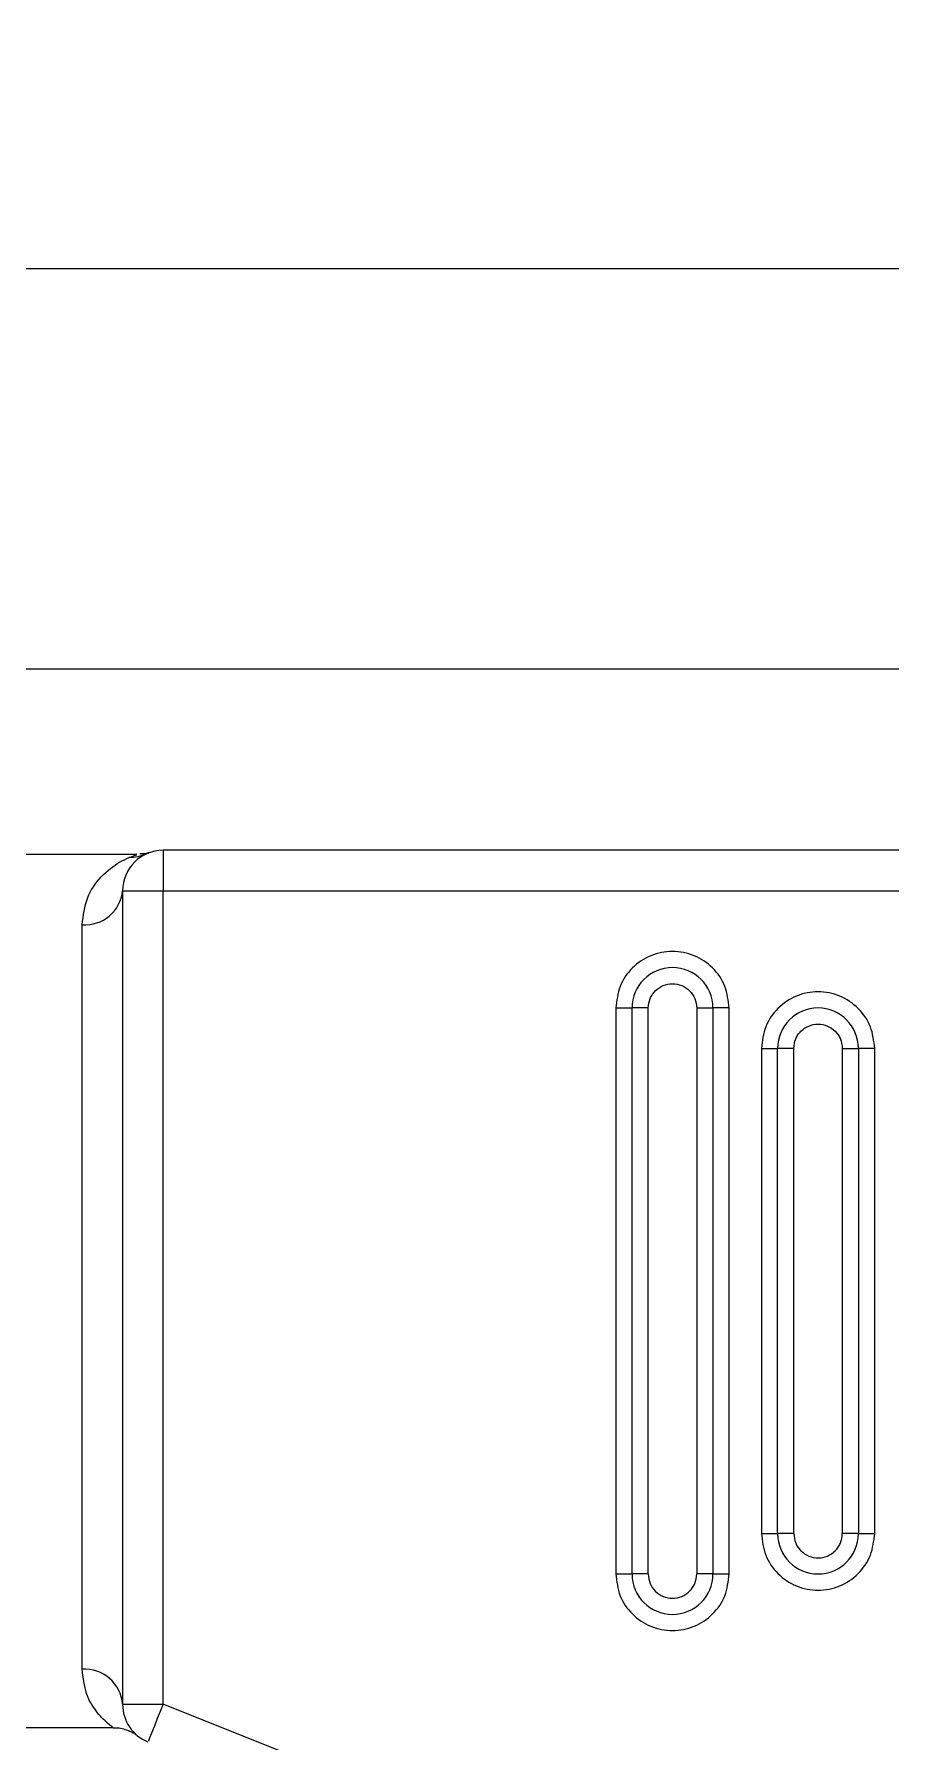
# Model space of a CAD drawing. Header units: inches. Extents: x 0.54 to 10.46, y 0.74 to 7.76.
# Drawn here: x 9.1228 to 9.1967, y 4.6868 to 4.8341 of the extents above; entities that cross this region are included whole.
import ezdxf

# ---------------------------------------------------------------- set-up
doc = ezdxf.new("R2010")
doc.units = ezdxf.units.IN
doc.header["$MEASUREMENT"] = 0
doc.layers.add('BG', color=7, linetype='Continuous')
doc.layers.add('MCG-INT-4FT', color=7, linetype='Continuous')

# ---------------------------------------------------------------- blocks, each defined once
blk = doc.blocks.new('block 3')
at = {"layer": 'BG', "true_color": 0xffffff}
h = blk.add_hatch(color=7, dxfattribs=at)
h.dxf.hatch_style = 2
edge = h.paths.add_edge_path()
edge.add_spline(control_points=[(10.29599, 0.90612), (10.29599, 0.90612), (0.87112, 0.90612), (0.87112, 0.90612), (0.87016, 0.90612), (0.86938, 0.90689), (0.86938, 0.90785), (0.86938, 0.90785), (0.86938, 7.59215), (0.86938, 7.59215), (0.86938, 7.59311), (0.87016, 7.59389), (0.87112, 7.59389), (0.87112, 7.59389), (10.29599, 7.59389), (10.29599, 7.59389), (10.29696, 7.59389), (10.29773, 7.59311), (10.29773, 7.59215), (10.29773, 7.59215), (10.29773, 0.90785), (10.29773, 0.90785), (10.29773, 0.90689), (10.29696, 0.90612), (10.29599, 0.90612)], knot_values=[0, 0, 0, 0, 1, 1, 1, 2, 2, 2, 3, 3, 3, 4, 4, 4, 5, 5, 5, 6, 6, 6, 7, 7, 7, 8, 8, 8, 8], degree=3, periodic=1)
h.paths.add_polyline_path([(0.87286, 0.90959), (10.29426, 0.90959), (10.29426, 7.59042), (0.87286, 7.59042)])
at = {"layer": 'BG', "lineweight": 0}
blk.add_open_spline([(10.29599, 0.90612), (10.29599, 0.90612), (0.87112, 0.90612), (0.87112, 0.90612), (0.87016, 0.90612), (0.86938, 0.90689), (0.86938, 0.90785), (0.86938, 0.90785), (0.86938, 7.59215), (0.86938, 7.59215), (0.86938, 7.59311), (0.87016, 7.59389), (0.87112, 7.59389), (0.87112, 7.59389), (10.29599, 7.59389), (10.29599, 7.59389), (10.29696, 7.59389), (10.29773, 7.59311), (10.29773, 7.59215), (10.29773, 7.59215), (10.29773, 0.90785), (10.29773, 0.90785), (10.29773, 0.90689), (10.29696, 0.90612), (10.29599, 0.90612)], degree=3, knots=[0, 0, 0, 0, 1, 1, 1, 2, 2, 2, 3, 3, 3, 4, 4, 4, 5, 5, 5, 6, 6, 6, 7, 7, 7, 8, 8, 8, 8], dxfattribs=at)
blk = doc.blocks.new('block 2')
at = {"layer": 'BG'}
blk.add_blockref('block 3', (0, 0), dxfattribs=at)
blk = doc.blocks.new('block 69')
at = {"layer": 'BG', "true_color": 0xffffff}
h = blk.add_hatch(color=7, dxfattribs=at)
h.dxf.hatch_style = 2
edge = h.paths.add_edge_path()
edge.add_spline(control_points=[(10.46309, 0.739), (10.46309, 0.739), (0.53691, 0.739), (0.53691, 0.739), (0.53595, 0.739), (0.53517, 0.73978), (0.53517, 0.74074), (0.53517, 0.74074), (0.53517, 7.75926), (0.53517, 7.75926), (0.53517, 7.76022), (0.53595, 7.761), (0.53691, 7.761), (0.53691, 7.761), (10.46309, 7.761), (10.46309, 7.761), (10.46406, 7.761), (10.46483, 7.76022), (10.46483, 7.75926), (10.46483, 7.75926), (10.46483, 0.74074), (10.46483, 0.74074), (10.46483, 0.73978), (10.46406, 0.739), (10.46309, 0.739)], knot_values=[0, 0, 0, 0, 1, 1, 1, 2, 2, 2, 3, 3, 3, 4, 4, 4, 5, 5, 5, 6, 6, 6, 7, 7, 7, 8, 8, 8, 8], degree=3, periodic=1)
h.paths.add_polyline_path([(0.53864, 0.74248), (10.46136, 0.74248), (10.46136, 7.75752), (0.53864, 7.75752)])
at = {"layer": 'BG', "lineweight": 0}
blk.add_open_spline([(10.46309, 0.739), (10.46309, 0.739), (0.53691, 0.739), (0.53691, 0.739), (0.53595, 0.739), (0.53517, 0.73978), (0.53517, 0.74074), (0.53517, 0.74074), (0.53517, 7.75926), (0.53517, 7.75926), (0.53517, 7.76022), (0.53595, 7.761), (0.53691, 7.761), (0.53691, 7.761), (10.46309, 7.761), (10.46309, 7.761), (10.46406, 7.761), (10.46483, 7.76022), (10.46483, 7.75926), (10.46483, 7.75926), (10.46483, 0.74074), (10.46483, 0.74074), (10.46483, 0.73978), (10.46406, 0.739), (10.46309, 0.739)], degree=3, knots=[0, 0, 0, 0, 1, 1, 1, 2, 2, 2, 3, 3, 3, 4, 4, 4, 5, 5, 5, 6, 6, 6, 7, 7, 7, 8, 8, 8, 8], dxfattribs=at)
blk = doc.blocks.new('block 68')
at = {"layer": 'BG'}
blk.add_blockref('block 69', (0, 0), dxfattribs=at)
blk = doc.blocks.new('block 1291')
at = {"layer": 'MCG-INT-4FT', "color": 7, "lineweight": 5, "true_color": 0xffffff}
blk.add_lwpolyline([(9.01652, 4.81388), (9.28613, 4.81388)], dxfattribs=at)
blk = doc.blocks.new('block 1294')
at = {"layer": 'MCG-INT-4FT', "color": 7, "lineweight": 5, "true_color": 0xffffff}
blk.add_lwpolyline([(9.28613, 4.77931), (9.01652, 4.77931)], dxfattribs=at)
blk = doc.blocks.new('block 1833')
at = {"layer": 'MCG-INT-4FT', "color": 7, "lineweight": 5, "true_color": 0xffffff}
blk.add_lwpolyline([(9.09001, 4.68801), (9.12964, 4.68801)], dxfattribs=at)
blk = doc.blocks.new('block 1834')
at = {"layer": 'MCG-INT-4FT', "color": 7, "lineweight": 5, "true_color": 0xffffff}
blk.add_lwpolyline([(9.13171, 4.76334), (9.09001, 4.76334)], dxfattribs=at)
blk = doc.blocks.new('block 1839')
at = {"layer": 'MCG-INT-4FT', "color": 7, "lineweight": 5, "true_color": 0xffffff}
blk.add_open_spline([(9.12965, 4.68799), (9.12972, 4.688), (9.1298, 4.688), (9.12988, 4.688), (9.13007, 4.688), (9.13026, 4.68796), (9.13044, 4.68792), (9.1306, 4.68788), (9.13075, 4.68784), (9.1309, 4.68778), (9.13102, 4.68774), (9.13113, 4.68768), (9.13125, 4.68763), (9.13133, 4.68759), (9.13141, 4.68754), (9.13148, 4.6875)], degree=3, knots=[0, 0, 0, 0, 1, 1, 1, 2, 2, 2, 3, 3, 3, 4, 4, 4, 5, 5, 5, 5], dxfattribs=at)
blk = doc.blocks.new('block 1840')
at = {"layer": 'MCG-INT-4FT', "color": 7, "lineweight": 5, "true_color": 0xffffff}
blk.add_open_spline([(9.13284, 4.76351), (9.13275, 4.76348), (9.13271, 4.76347), (9.13268, 4.76346), (9.13261, 4.76344), (9.13254, 4.76343), (9.13248, 4.76341), (9.1323, 4.76338), (9.13212, 4.76338), (9.13195, 4.76338)], degree=3, knots=[0, 0, 0, 0, 1, 1, 1, 2, 2, 2, 3, 3, 3, 3], dxfattribs=at)
blk = doc.blocks.new('block 1848')
at = {"layer": 'MCG-INT-4FT', "color": 7, "lineweight": 5, "true_color": 0xffffff}
blk.add_open_spline([(9.17581, 4.75009), (9.17584, 4.75037), (9.17587, 4.75065), (9.17597, 4.75091), (9.17602, 4.75103), (9.17609, 4.75115), (9.17616, 4.75126), (9.17624, 4.75137), (9.17633, 4.75147), (9.17642, 4.75157), (9.17662, 4.75176), (9.17685, 4.75191), (9.1771, 4.75202), (9.17735, 4.75213), (9.17763, 4.75218), (9.1779, 4.75218), (9.17817, 4.75218), (9.17845, 4.75212), (9.1787, 4.75202), (9.17895, 4.75192), (9.17918, 4.75176), (9.17938, 4.75157), (9.17957, 4.75138), (9.17973, 4.75115), (9.17983, 4.7509), (9.17993, 4.75064), (9.17996, 4.75036), (9.17999, 4.75009)], degree=3, knots=[0, 0, 0, 0, 1, 1, 1, 2, 2, 2, 3, 3, 3, 4, 4, 4, 5, 5, 5, 6, 6, 6, 7, 7, 7, 8, 8, 8, 9, 9, 9, 9], dxfattribs=at)
blk = doc.blocks.new('block 1849')
at = {"layer": 'MCG-INT-4FT', "color": 7, "lineweight": 5, "true_color": 0xffffff}
blk.add_lwpolyline([(9.17999, 4.75009), (9.17999, 4.70126)], dxfattribs=at)
blk = doc.blocks.new('block 1850')
at = {"layer": 'MCG-INT-4FT', "color": 7, "lineweight": 5, "true_color": 0xffffff}
blk.add_open_spline([(9.17581, 4.70126), (9.17584, 4.70098), (9.17587, 4.70071), (9.17597, 4.70045), (9.17607, 4.7002), (9.17623, 4.69997), (9.17642, 4.69978), (9.17662, 4.69959), (9.17685, 4.69943), (9.1771, 4.69933), (9.17735, 4.69922), (9.17763, 4.69917), (9.1779, 4.69917), (9.17817, 4.69917), (9.17845, 4.69922), (9.1787, 4.69933), (9.17895, 4.69943), (9.17919, 4.69959), (9.17938, 4.69978), (9.17948, 4.69987), (9.17956, 4.69998), (9.17964, 4.70009), (9.17972, 4.7002), (9.17978, 4.70032), (9.17983, 4.70044), (9.17993, 4.7007), (9.17996, 4.70098), (9.17999, 4.70126)], degree=3, knots=[0, 0, 0, 0, 1, 1, 1, 2, 2, 2, 3, 3, 3, 4, 4, 4, 5, 5, 5, 6, 6, 6, 7, 7, 7, 8, 8, 8, 9, 9, 9, 9], dxfattribs=at)
blk = doc.blocks.new('block 1851')
at = {"layer": 'MCG-INT-4FT', "color": 7, "lineweight": 5, "true_color": 0xffffff}
blk.add_lwpolyline([(9.17581, 4.70126), (9.17581, 4.75009)], dxfattribs=at)
blk = doc.blocks.new('block 1852')
at = {"layer": 'MCG-INT-4FT', "color": 7, "lineweight": 5, "true_color": 0xffffff}
blk.add_lwpolyline([(9.18139, 4.75009), (9.18139, 4.70126)], dxfattribs=at)
blk = doc.blocks.new('block 1853')
at = {"layer": 'MCG-INT-4FT', "color": 7, "lineweight": 5, "true_color": 0xffffff}
blk.add_lwpolyline([(9.18139, 4.70126), (9.17999, 4.70126)], dxfattribs=at)
blk = doc.blocks.new('block 1854')
at = {"layer": 'MCG-INT-4FT', "color": 7, "lineweight": 5, "true_color": 0xffffff}
blk.add_lwpolyline([(9.17999, 4.75009), (9.18139, 4.75009)], dxfattribs=at)
blk = doc.blocks.new('block 1855')
at = {"layer": 'MCG-INT-4FT', "color": 7, "lineweight": 5, "true_color": 0xffffff}
blk.add_lwpolyline([(9.17441, 4.70126), (9.17441, 4.75009)], dxfattribs=at)
blk = doc.blocks.new('block 1856')
at = {"layer": 'MCG-INT-4FT', "color": 7, "lineweight": 5, "true_color": 0xffffff}
blk.add_lwpolyline([(9.17581, 4.75009), (9.17441, 4.75009)], dxfattribs=at)
blk = doc.blocks.new('block 1857')
at = {"layer": 'MCG-INT-4FT', "color": 7, "lineweight": 5, "true_color": 0xffffff}
blk.add_lwpolyline([(9.17581, 4.70126), (9.17441, 4.70126)], dxfattribs=at)
blk = doc.blocks.new('block 1862')
at = {"layer": 'MCG-INT-4FT', "color": 7, "lineweight": 5, "true_color": 0xffffff}
blk.add_lwpolyline([(9.18836, 4.70475), (9.18836, 4.7466)], dxfattribs=at)
blk = doc.blocks.new('block 1863')
at = {"layer": 'MCG-INT-4FT', "color": 7, "lineweight": 5, "true_color": 0xffffff}
blk.add_open_spline([(9.18836, 4.7466), (9.1884, 4.74688), (9.18843, 4.74716), (9.18853, 4.74742), (9.18858, 4.74754), (9.18864, 4.74766), (9.18872, 4.74777), (9.18879, 4.74788), (9.18888, 4.74798), (9.18898, 4.74808), (9.18917, 4.74827), (9.1894, 4.74843), (9.18966, 4.74853), (9.18991, 4.74864), (9.19018, 4.74869), (9.19046, 4.74869), (9.19073, 4.74869), (9.191, 4.74864), (9.19126, 4.74853), (9.19151, 4.74843), (9.19174, 4.74827), (9.19194, 4.74808), (9.19213, 4.74789), (9.19229, 4.74766), (9.19238, 4.74741), (9.19248, 4.74715), (9.19252, 4.74688), (9.19255, 4.7466)], degree=3, knots=[0, 0, 0, 0, 1, 1, 1, 2, 2, 2, 3, 3, 3, 4, 4, 4, 5, 5, 5, 6, 6, 6, 7, 7, 7, 8, 8, 8, 9, 9, 9, 9], dxfattribs=at)
blk = doc.blocks.new('block 1864')
at = {"layer": 'MCG-INT-4FT', "color": 7, "lineweight": 5, "true_color": 0xffffff}
blk.add_lwpolyline([(9.19255, 4.7466), (9.19255, 4.70475)], dxfattribs=at)
blk = doc.blocks.new('block 1865')
at = {"layer": 'MCG-INT-4FT', "color": 7, "lineweight": 5, "true_color": 0xffffff}
blk.add_open_spline([(9.18836, 4.70475), (9.1884, 4.70447), (9.18843, 4.70419), (9.18853, 4.70394), (9.18862, 4.70369), (9.18878, 4.70346), (9.18898, 4.70327), (9.18917, 4.70307), (9.1894, 4.70292), (9.18966, 4.70281), (9.18991, 4.70271), (9.19018, 4.70265), (9.19046, 4.70265), (9.19073, 4.70265), (9.191, 4.70271), (9.19126, 4.70281), (9.19151, 4.70292), (9.19174, 4.70308), (9.19194, 4.70327), (9.19203, 4.70336), (9.19212, 4.70346), (9.1922, 4.70358), (9.19227, 4.70369), (9.19234, 4.7038), (9.19238, 4.70393), (9.19249, 4.70418), (9.19252, 4.70447), (9.19255, 4.70475)], degree=3, knots=[0, 0, 0, 0, 1, 1, 1, 2, 2, 2, 3, 3, 3, 4, 4, 4, 5, 5, 5, 6, 6, 6, 7, 7, 7, 8, 8, 8, 9, 9, 9, 9], dxfattribs=at)
blk = doc.blocks.new('block 1866')
at = {"layer": 'MCG-INT-4FT', "color": 7, "lineweight": 5, "true_color": 0xffffff}
blk.add_lwpolyline([(9.18697, 4.70475), (9.18697, 4.7466)], dxfattribs=at)
blk = doc.blocks.new('block 1867')
at = {"layer": 'MCG-INT-4FT', "color": 7, "lineweight": 5, "true_color": 0xffffff}
blk.add_lwpolyline([(9.18836, 4.7466), (9.18697, 4.7466)], dxfattribs=at)
blk = doc.blocks.new('block 1868')
at = {"layer": 'MCG-INT-4FT', "color": 7, "lineweight": 5, "true_color": 0xffffff}
blk.add_lwpolyline([(9.18836, 4.70475), (9.18697, 4.70475)], dxfattribs=at)
blk = doc.blocks.new('block 1872')
at = {"layer": 'MCG-INT-4FT', "color": 7, "lineweight": 5, "true_color": 0xffffff}
blk.add_lwpolyline([(9.19394, 4.7466), (9.19394, 4.70475)], dxfattribs=at)
blk = doc.blocks.new('block 1873')
at = {"layer": 'MCG-INT-4FT', "color": 7, "lineweight": 5, "true_color": 0xffffff}
blk.add_lwpolyline([(9.19394, 4.70475), (9.19255, 4.70475)], dxfattribs=at)
blk = doc.blocks.new('block 1874')
at = {"layer": 'MCG-INT-4FT', "color": 7, "lineweight": 5, "true_color": 0xffffff}
blk.add_lwpolyline([(9.19255, 4.7466), (9.19394, 4.7466)], dxfattribs=at)
blk = doc.blocks.new('block 1891')
at = {"layer": 'MCG-INT-4FT', "color": 7, "lineweight": 5, "true_color": 0xffffff}
blk.add_open_spline([(9.18139, 4.75009), (9.18139, 4.75201), (9.17983, 4.75357), (9.1779, 4.75357), (9.17597, 4.75357), (9.17441, 4.75201), (9.17441, 4.75009)], degree=3, knots=[0, 0, 0, 0, 1, 1, 1, 2, 2, 2, 2], dxfattribs=at)
blk = doc.blocks.new('block 1892')
at = {"layer": 'MCG-INT-4FT', "color": 7, "lineweight": 5, "true_color": 0xffffff}
blk.add_open_spline([(9.19394, 4.7466), (9.19394, 4.74853), (9.19238, 4.75009), (9.19046, 4.75009), (9.18853, 4.75009), (9.18697, 4.74853), (9.18697, 4.7466)], degree=3, knots=[0, 0, 0, 0, 1, 1, 1, 2, 2, 2, 2], dxfattribs=at)
blk = doc.blocks.new('block 1893')
at = {"layer": 'MCG-INT-4FT', "color": 7, "lineweight": 5, "true_color": 0xffffff}
blk.add_open_spline([(9.17441, 4.70126), (9.17441, 4.69933), (9.17597, 4.69777), (9.1779, 4.69777), (9.17983, 4.69777), (9.18139, 4.69933), (9.18139, 4.70126)], degree=3, knots=[0, 0, 0, 0, 1, 1, 1, 2, 2, 2, 2], dxfattribs=at)
blk = doc.blocks.new('block 1894')
at = {"layer": 'MCG-INT-4FT', "color": 7, "lineweight": 5, "true_color": 0xffffff}
blk.add_open_spline([(9.18697, 4.70475), (9.18697, 4.70282), (9.18853, 4.70126), (9.19046, 4.70126), (9.19238, 4.70126), (9.19394, 4.70282), (9.19394, 4.70475)], degree=3, knots=[0, 0, 0, 0, 1, 1, 1, 2, 2, 2, 2], dxfattribs=at)
blk = doc.blocks.new('block 1901')
at = {"layer": 'MCG-INT-4FT', "color": 7, "lineweight": 5, "true_color": 0xffffff}
blk.add_lwpolyline([(9.17302, 4.75009), (9.17441, 4.75009)], dxfattribs=at)
blk = doc.blocks.new('block 1902')
at = {"layer": 'MCG-INT-4FT', "color": 7, "lineweight": 5, "true_color": 0xffffff}
blk.add_open_spline([(9.18278, 4.75009), (9.18271, 4.75072), (9.18264, 4.75136), (9.18241, 4.75195), (9.18219, 4.75254), (9.18181, 4.75309), (9.18135, 4.75354), (9.1809, 4.75399), (9.18036, 4.75435), (9.17977, 4.7546), (9.17918, 4.75484), (9.17854, 4.75497), (9.1779, 4.75497), (9.17726, 4.75497), (9.17662, 4.75484), (9.17603, 4.7546), (9.17544, 4.75435), (9.17491, 4.75399), (9.17445, 4.75354), (9.17399, 4.75309), (9.17361, 4.75254), (9.17339, 4.75195), (9.17317, 4.75136), (9.17309, 4.75072), (9.17302, 4.75009)], degree=3, knots=[0, 0, 0, 0, 1, 1, 1, 2, 2, 2, 3, 3, 3, 4, 4, 4, 5, 5, 5, 6, 6, 6, 7, 7, 7, 8, 8, 8, 8], dxfattribs=at)
blk = doc.blocks.new('block 1903')
at = {"layer": 'MCG-INT-4FT', "color": 7, "lineweight": 5, "true_color": 0xffffff}
blk.add_lwpolyline([(9.18278, 4.75009), (9.18139, 4.75009)], dxfattribs=at)
blk = doc.blocks.new('block 1904')
at = {"layer": 'MCG-INT-4FT', "color": 7, "lineweight": 5, "true_color": 0xffffff}
blk.add_lwpolyline([(9.18557, 4.7466), (9.18697, 4.7466)], dxfattribs=at)
blk = doc.blocks.new('block 1905')
at = {"layer": 'MCG-INT-4FT', "color": 7, "lineweight": 5, "true_color": 0xffffff}
blk.add_open_spline([(9.19534, 4.7466), (9.19527, 4.74724), (9.19519, 4.74788), (9.19497, 4.74847), (9.19474, 4.74906), (9.19437, 4.7496), (9.19391, 4.75005), (9.19345, 4.7505), (9.19291, 4.75087), (9.19233, 4.75111), (9.19174, 4.75135), (9.1911, 4.75148), (9.19046, 4.75148), (9.18982, 4.75148), (9.18918, 4.75135), (9.18859, 4.75111), (9.188, 4.75087), (9.18746, 4.7505), (9.187, 4.75005), (9.18655, 4.7496), (9.18617, 4.74906), (9.18595, 4.74847), (9.18572, 4.74788), (9.18565, 4.74724), (9.18557, 4.7466)], degree=3, knots=[0, 0, 0, 0, 1, 1, 1, 2, 2, 2, 3, 3, 3, 4, 4, 4, 5, 5, 5, 6, 6, 6, 7, 7, 7, 8, 8, 8, 8], dxfattribs=at)
blk = doc.blocks.new('block 1906')
at = {"layer": 'MCG-INT-4FT', "color": 7, "lineweight": 5, "true_color": 0xffffff}
blk.add_lwpolyline([(9.19534, 4.7466), (9.19394, 4.7466)], dxfattribs=at)
blk = doc.blocks.new('block 1916')
at = {"layer": 'MCG-INT-4FT', "color": 7, "lineweight": 5, "true_color": 0xffffff}
blk.add_lwpolyline([(9.18139, 4.70126), (9.18278, 4.70126)], dxfattribs=at)
blk = doc.blocks.new('block 1917')
at = {"layer": 'MCG-INT-4FT', "color": 7, "lineweight": 5, "true_color": 0xffffff}
blk.add_open_spline([(9.17302, 4.70126), (9.17309, 4.70062), (9.17317, 4.69998), (9.17339, 4.69939), (9.17361, 4.6988), (9.17399, 4.69826), (9.17445, 4.69781), (9.17491, 4.69735), (9.17544, 4.69699), (9.17603, 4.69675), (9.17662, 4.6965), (9.17726, 4.69638), (9.1779, 4.69638), (9.17854, 4.69638), (9.17918, 4.6965), (9.17977, 4.69675), (9.18036, 4.69699), (9.1809, 4.69735), (9.18135, 4.69781), (9.18181, 4.69826), (9.18219, 4.6988), (9.18241, 4.69939), (9.18264, 4.69998), (9.18271, 4.70062), (9.18278, 4.70126)], degree=3, knots=[0, 0, 0, 0, 1, 1, 1, 2, 2, 2, 3, 3, 3, 4, 4, 4, 5, 5, 5, 6, 6, 6, 7, 7, 7, 8, 8, 8, 8], dxfattribs=at)
blk = doc.blocks.new('block 1918')
at = {"layer": 'MCG-INT-4FT', "color": 7, "lineweight": 5, "true_color": 0xffffff}
blk.add_lwpolyline([(9.17302, 4.70126), (9.17441, 4.70126)], dxfattribs=at)
blk = doc.blocks.new('block 1919')
at = {"layer": 'MCG-INT-4FT', "color": 7, "lineweight": 5, "true_color": 0xffffff}
blk.add_lwpolyline([(9.19394, 4.70475), (9.19534, 4.70475)], dxfattribs=at)
blk = doc.blocks.new('block 1920')
at = {"layer": 'MCG-INT-4FT', "color": 7, "lineweight": 5, "true_color": 0xffffff}
blk.add_open_spline([(9.18557, 4.70475), (9.18565, 4.70411), (9.18572, 4.70347), (9.18595, 4.70288), (9.18617, 4.70229), (9.18655, 4.70175), (9.187, 4.70129), (9.18746, 4.70084), (9.188, 4.70048), (9.18859, 4.70024), (9.18918, 4.69999), (9.18982, 4.69986), (9.19046, 4.69986), (9.1911, 4.69986), (9.19174, 4.69999), (9.19233, 4.70024), (9.19291, 4.70048), (9.19345, 4.70084), (9.19391, 4.70129), (9.19437, 4.70175), (9.19474, 4.70229), (9.19497, 4.70288), (9.19519, 4.70347), (9.19527, 4.70411), (9.19534, 4.70475)], degree=3, knots=[0, 0, 0, 0, 1, 1, 1, 2, 2, 2, 3, 3, 3, 4, 4, 4, 5, 5, 5, 6, 6, 6, 7, 7, 7, 8, 8, 8, 8], dxfattribs=at)
blk = doc.blocks.new('block 1921')
at = {"layer": 'MCG-INT-4FT', "color": 7, "lineweight": 5, "true_color": 0xffffff}
blk.add_lwpolyline([(9.18557, 4.70475), (9.18697, 4.70475)], dxfattribs=at)
blk = doc.blocks.new('block 1931')
at = {"layer": 'MCG-INT-4FT', "color": 7, "lineweight": 5, "true_color": 0xffffff}
blk.add_lwpolyline([(9.17302, 4.75009), (9.17302, 4.70126)], dxfattribs=at)
blk = doc.blocks.new('block 1932')
at = {"layer": 'MCG-INT-4FT', "color": 7, "lineweight": 5, "true_color": 0xffffff}
blk.add_lwpolyline([(9.18278, 4.70126), (9.18278, 4.75009)], dxfattribs=at)
blk = doc.blocks.new('block 1933')
at = {"layer": 'MCG-INT-4FT', "color": 7, "lineweight": 5, "true_color": 0xffffff}
blk.add_lwpolyline([(9.18557, 4.7466), (9.18557, 4.70475)], dxfattribs=at)
blk = doc.blocks.new('block 1934')
at = {"layer": 'MCG-INT-4FT', "color": 7, "lineweight": 5, "true_color": 0xffffff}
blk.add_lwpolyline([(9.19534, 4.70475), (9.19534, 4.7466)], dxfattribs=at)
blk = doc.blocks.new('block 1941')
at = {"layer": 'MCG-INT-4FT', "color": 7, "lineweight": 5, "true_color": 0xffffff}
blk.add_open_spline([(9.13396, 4.69002), (9.13396, 4.69002), (9.1337, 4.68939), (9.1337, 4.68939), (9.1337, 4.68939), (9.13346, 4.68878), (9.13346, 4.68878), (9.13346, 4.68878), (9.13324, 4.68822), (9.13324, 4.68822), (9.13324, 4.68822), (9.13304, 4.68773), (9.13304, 4.68773), (9.13304, 4.68773), (9.13288, 4.68733), (9.13288, 4.68733), (9.13288, 4.68733), (9.13276, 4.68703), (9.13276, 4.68703), (9.13276, 4.68703), (9.13269, 4.68684), (9.13269, 4.68684)], degree=3, knots=[0, 0, 0, 0, 1, 1, 1, 2, 2, 2, 3, 3, 3, 4, 4, 4, 5, 5, 5, 6, 6, 6, 7, 7, 7, 7], dxfattribs=at)
blk = doc.blocks.new('block 1942')
at = {"layer": 'MCG-INT-4FT', "color": 7, "lineweight": 5, "true_color": 0xffffff}
blk.add_open_spline([(9.13047, 4.69002), (9.13047, 4.68859), (9.13134, 4.68731), (9.13266, 4.68678)], degree=3, dxfattribs=at)
blk = doc.blocks.new('block 1943')
at = {"layer": 'MCG-INT-4FT', "color": 7, "lineweight": 5, "true_color": 0xffffff}
blk.add_lwpolyline([(9.13047, 4.69002), (9.13396, 4.69002)], dxfattribs=at)
blk = doc.blocks.new('block 1947')
at = {"layer": 'MCG-INT-4FT', "color": 7, "lineweight": 5, "true_color": 0xffffff}
blk.add_lwpolyline([(9.26998, 4.69118), (9.16579, 4.67728)], dxfattribs=at)
blk = doc.blocks.new('block 1948')
at = {"layer": 'MCG-INT-4FT', "color": 7, "lineweight": 5, "true_color": 0xffffff}
blk.add_lwpolyline([(9.16579, 4.67728), (9.13396, 4.69002)], dxfattribs=at)
blk = doc.blocks.new('block 1949')
at = {"layer": 'MCG-INT-4FT', "color": 7, "lineweight": 5, "true_color": 0xffffff}
blk.add_lwpolyline([(9.13396, 4.69002), (9.13396, 4.7602)], dxfattribs=at)
blk = doc.blocks.new('block 1950')
at = {"layer": 'MCG-INT-4FT', "color": 7, "lineweight": 5, "true_color": 0xffffff}
blk.add_lwpolyline([(9.13396, 4.7602), (9.26998, 4.7602)], dxfattribs=at)
blk = doc.blocks.new('block 1952')
at = {"layer": 'MCG-INT-4FT', "color": 7, "lineweight": 5, "true_color": 0xffffff}
blk.add_lwpolyline([(9.13047, 4.7602), (9.13396, 4.7602)], dxfattribs=at)
blk = doc.blocks.new('block 1953')
at = {"layer": 'MCG-INT-4FT', "color": 7, "lineweight": 5, "true_color": 0xffffff}
blk.add_lwpolyline([(9.13047, 4.7602), (9.13047, 4.69002)], dxfattribs=at)
blk = doc.blocks.new('block 1954')
at = {"layer": 'MCG-INT-4FT', "color": 7, "lineweight": 5, "true_color": 0xffffff}
blk.add_lwpolyline([(9.13396, 4.76369), (9.13396, 4.7602)], dxfattribs=at)
blk = doc.blocks.new('block 1955')
at = {"layer": 'MCG-INT-4FT', "color": 7, "lineweight": 5, "true_color": 0xffffff}
blk.add_lwpolyline([(9.26998, 4.76369), (9.13396, 4.76369)], dxfattribs=at)
blk = doc.blocks.new('block 1959')
at = {"layer": 'MCG-INT-4FT', "color": 7, "lineweight": 5, "true_color": 0xffffff}
blk.add_lwpolyline([(9.26998, 4.68766), (9.16625, 4.67383)], dxfattribs=at)
blk = doc.blocks.new('block 1960')
at = {"layer": 'MCG-INT-4FT', "color": 7, "lineweight": 5, "true_color": 0xffffff}
blk.add_open_spline([(9.13396, 4.76369), (9.13203, 4.76369), (9.13047, 4.76213), (9.13047, 4.7602)], degree=3, dxfattribs=at)
blk = doc.blocks.new('block 1961')
at = {"layer": 'MCG-INT-4FT', "color": 7, "lineweight": 5, "true_color": 0xffffff}
blk.add_lwpolyline([(9.12698, 4.69304), (9.12698, 4.75727)], dxfattribs=at)
blk = doc.blocks.new('block 1962')
at = {"layer": 'MCG-INT-4FT', "color": 7, "lineweight": 5, "true_color": 0xffffff}
blk.add_open_spline([(9.12698, 4.75727), (9.12875, 4.75713), (9.1303, 4.75844), (9.13047, 4.7602)], degree=3, dxfattribs=at)
blk = doc.blocks.new('block 1963')
at = {"layer": 'MCG-INT-4FT', "color": 7, "lineweight": 5, "true_color": 0xffffff}
blk.add_open_spline([(9.13047, 4.69002), (9.13033, 4.69181), (9.12877, 4.69316), (9.12698, 4.69304)], degree=3, dxfattribs=at)
blk = doc.blocks.new('block 1965')
at = {"layer": 'MCG-INT-4FT', "color": 7, "lineweight": 5, "true_color": 0xffffff}
blk.add_open_spline([(9.12698, 4.75727), (9.12708, 4.75807), (9.12719, 4.75886), (9.12743, 4.75953), (9.1277, 4.76028), (9.12814, 4.76089), (9.12863, 4.7614), (9.12914, 4.76193), (9.12969, 4.76236), (9.13021, 4.76266), (9.13049, 4.76282), (9.13076, 4.76295), (9.13103, 4.76307)], degree=3, knots=[0, 0, 0, 0, 1, 1, 1, 2, 2, 2, 3, 3, 3, 4, 4, 4, 4], dxfattribs=at)
blk = doc.blocks.new('block 1969')
at = {"layer": 'MCG-INT-4FT', "color": 7, "lineweight": 5, "true_color": 0xffffff}
blk.add_open_spline([(9.13249, 4.76337), (9.13226, 4.76327), (9.13202, 4.76318), (9.13178, 4.76313), (9.13154, 4.76308), (9.13128, 4.76308), (9.13103, 4.76307)], degree=3, knots=[0, 0, 0, 0, 1, 1, 1, 2, 2, 2, 2], dxfattribs=at)
blk = doc.blocks.new('block 2017')
at = {"layer": 'MCG-INT-4FT', "color": 8, "lineweight": 5, "true_color": 0x808080}
blk.add_open_spline([(9.12964, 4.68802), (9.12969, 4.68799), (9.12945, 4.68815), (9.12916, 4.6884), (9.12886, 4.68866), (9.12852, 4.68901), (9.12818, 4.68946), (9.12787, 4.68987), (9.12756, 4.69036), (9.12736, 4.69096), (9.12716, 4.69158), (9.12707, 4.69231), (9.12698, 4.69304)], degree=3, knots=[0, 0, 0, 0, 1, 1, 1, 2, 2, 2, 3, 3, 3, 4, 4, 4, 4], dxfattribs=at)
blk = doc.blocks.new('block 2018')
at = {"layer": 'MCG-INT-4FT', "color": 8, "lineweight": 5, "true_color": 0x808080}
blk.add_open_spline([(9.13103, 4.76307), (9.13126, 4.76316), (9.13148, 4.76324), (9.13159, 4.76328), (9.13168, 4.76332), (9.1317, 4.76332), (9.13171, 4.76332)], degree=3, knots=[0, 0, 0, 0, 1, 1, 1, 2, 2, 2, 2], dxfattribs=at)
blk = doc.blocks.new('block 2020')
at = {"layer": 'MCG-INT-4FT', "color": 8, "lineweight": 5, "true_color": 0x808080}
blk.add_open_spline([(9.13285, 4.76351), (9.13284, 4.76351), (9.13283, 4.76351), (9.13276, 4.76348), (9.13273, 4.76347), (9.13269, 4.76345), (9.13264, 4.76343)], degree=3, knots=[0, 0, 0, 0, 1, 1, 1, 2, 2, 2, 2], dxfattribs=at)

msp = doc.modelspace()

# ---------------------------------------------------------------- block references
at = {"layer": 'BG'}
for name in ['block 68', 'block 2']:
    msp.add_blockref(name, (0, 0), dxfattribs=at)
at = {"layer": 'MCG-INT-4FT'}
for name in ['block 1291', 'block 1294', 'block 1834', 'block 1965', 'block 1960', 'block 1969', 'block 2018', 'block 1840', 'block 2020', 'block 1954', 'block 1955', 'block 1962', 'block 1952', 'block 1953', 'block 1949', 'block 1950', 'block 1961', 'block 1902', 'block 1891', 'block 1848', 'block 1905', 'block 1901', 'block 1931', 'block 1855', 'block 1856', 'block 1851', 'block 1849', 'block 1854', 'block 1852', 'block 1903', 'block 1932', 'block 1892', 'block 1863', 'block 1904', 'block 1933', 'block 1866', 'block 1867', 'block 1862', 'block 1864', 'block 1874', 'block 1872', 'block 1906', 'block 1934', 'block 1920', 'block 1921', 'block 1868', 'block 1894', 'block 1865', 'block 1873', 'block 1919', 'block 1917', 'block 1918', 'block 1857', 'block 1893', 'block 1850', 'block 1853', 'block 1916', 'block 1963', 'block 2017', 'block 1947', 'block 1942', 'block 1943', 'block 1941', 'block 1948', 'block 1833', 'block 1839', 'block 1959']:
    msp.add_blockref(name, (0, 0), dxfattribs=at)

doc.saveas('drawing.dxf')
